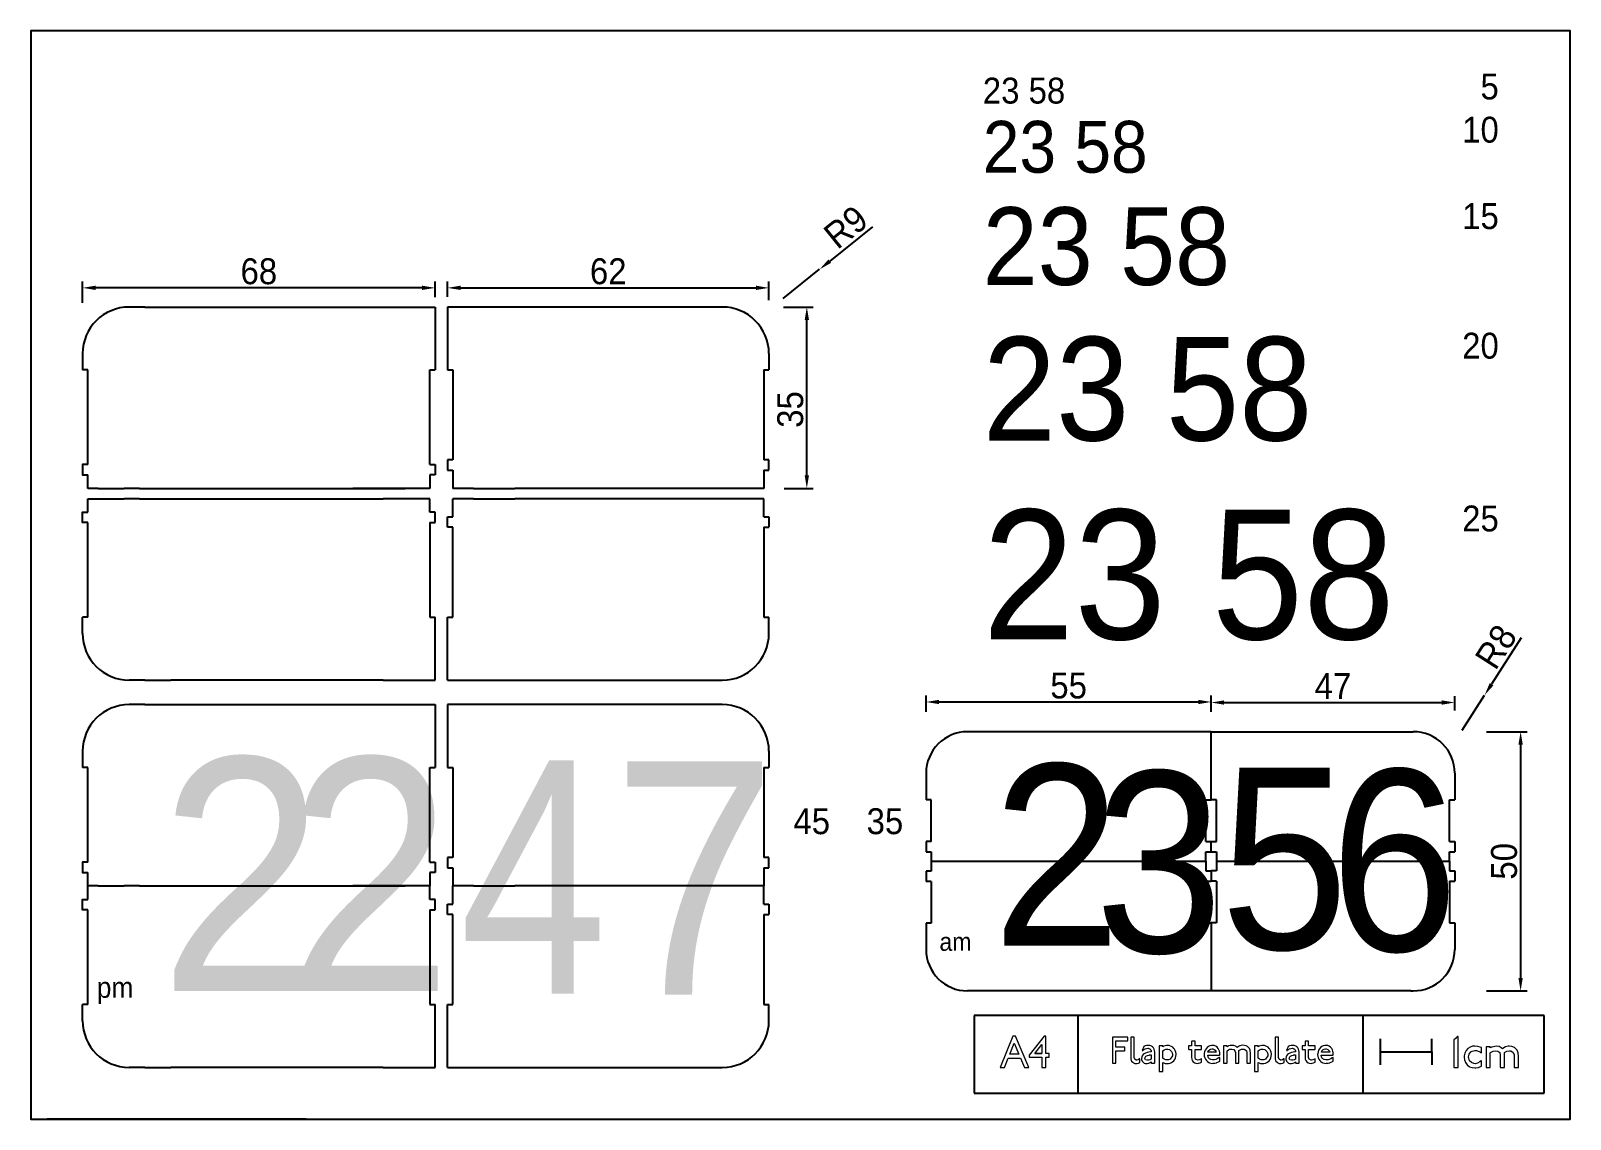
# Model space of a CAD drawing. Header units: millimetres. Extents: x 0 to 297, y 0 to 210.
import ezdxf

# ---------------------------------------------------------------- set-up
doc = ezdxf.new("R2010")
doc.units = ezdxf.units.MM
doc.layers.add('Cut', color=7, linetype='Continuous')
doc.layers.add('LetterBox', color=7, linetype='Continuous')
doc.styles.add('Annotative', font='GIL_____.TTF', dxfattribs={"width": 0.95, "height": 5})
doc.styles.get("Standard").update_dxf_attribs({"font": '', "width": 0.95, "height": 45})
doc.styles.add('Thinner', font='', dxfattribs={"width": 0.85, "height": 45})
doc.styles.get('Standard').set_extended_font_data('P22 Johnston Underground')
doc.styles.get('Thinner').set_extended_font_data('P22 Johnston Underground')
doc.dimstyles.new('ISO-25', dxfattribs={"dimtxt": 2.5, "dimasz": 2.5, "dimexe": 1.25, "dimexo": 0.625, "dimtad": 1, "dimtxsty": 'Standard', "dimcen": 2.5, "dimadec": 0, "dimazin": 0, "dimtfac": 1, "dimtmove": 0, "dimatfit": 3, "dimfxl": 1, "dimarcsym": 0})

# ---------------------------------------------------------------- blocks, each defined once
blk = doc.blocks.new('*D1')
at = {"layer": 'Cut', "color": 0, "lineweight": -2, "transparency": 16777216}
for p, q in [((10, 157.49), (10, 161.65)), ((75.5, 160.4), (12.5, 160.4)), ((78, 158.6), (78, 161.65))]:
    blk.add_line(p, q, dxfattribs=at)
at = {"layer": 'Cut', "color": 0, "transparency": 16777216}
for points in [[(12.5, 160.82), (12.5, 159.99), (10, 160.4)], [(75.5, 160.82), (75.5, 159.99), (78, 160.4)]]:
    blk.add_solid(points, dxfattribs=at)
at = {"layer": 'Defpoints', "color": 0, "transparency": 16777216}
for p in [(10, 160.4), (78, 157.97), (10, 156.87)]:
    blk.add_point(p, dxfattribs=at)
at = {"layer": 'Cut', "color": 0, "transparency": 16777216, "insert": (44, 163.57), "char_height": 5, "attachment_point": 5, "style": 'Annotative'}
blk.add_mtext('68', dxfattribs=at)
blk = doc.blocks.new('*D2')
at = {"layer": 'Cut', "color": 0, "lineweight": -2, "transparency": 16777216}
for p, q in [((80.41, 158.67), (80.41, 161.65)), ((82.91, 160.4), (139.91, 160.4)), ((142.41, 158), (142.41, 161.65))]:
    blk.add_line(p, q, dxfattribs=at)
at = {"layer": 'Cut', "color": 0, "transparency": 16777216}
for points in [[(82.91, 160.82), (82.91, 159.99), (80.41, 160.4)], [(139.91, 160.82), (139.91, 159.99), (142.41, 160.4)]]:
    blk.add_solid(points, dxfattribs=at)
at = {"layer": 'Defpoints', "color": 0, "transparency": 16777216}
for p in [(142.41, 160.4), (80.41, 158.05), (142.41, 157.38)]:
    blk.add_point(p, dxfattribs=at)
at = {"layer": 'Cut', "color": 0, "transparency": 16777216, "insert": (111.41, 163.57), "char_height": 5, "attachment_point": 5, "style": 'Annotative'}
blk.add_mtext('62', dxfattribs=at)
blk = doc.blocks.new('*D3')
at = {"layer": 'Cut', "color": 0, "lineweight": -2, "transparency": 16777216}
for p, q in [((145.25, 156.7), (150.97, 156.7)), ((149.72, 124.2), (149.72, 154.2)), ((145.32, 121.7), (150.97, 121.7))]:
    blk.add_line(p, q, dxfattribs=at)
at = {"layer": 'Cut', "color": 0, "transparency": 16777216}
for points in [[(149.31, 154.2), (150.14, 154.2), (149.72, 156.7)], [(149.31, 124.2), (150.14, 124.2), (149.72, 121.7)]]:
    blk.add_solid(points, dxfattribs=at)
at = {"layer": 'Defpoints', "color": 0, "transparency": 16777216}
for p in [(144.63, 156.7), (149.72, 156.7), (144.7, 121.7)]:
    blk.add_point(p, dxfattribs=at)
at = {"layer": 'Cut', "color": 0, "transparency": 16777216, "insert": (146.55, 136.93), "char_height": 5, "attachment_point": 5, "rotation": 90, "style": 'Annotative'}
blk.add_mtext('35', dxfattribs=at)
blk = doc.blocks.new('*D4')
at = {"layer": 'Cut', "color": 0, "lineweight": -2, "transparency": 16777216}
for p, q in [((172.73, 78.58), (172.73, 81.75)), ((175.23, 80.5), (225.23, 80.5)), ((227.73, 78.58), (227.73, 81.75))]:
    blk.add_line(p, q, dxfattribs=at)
at = {"layer": 'Cut', "color": 0, "transparency": 16777216}
for points in [[(175.23, 80.92), (175.23, 80.09), (172.73, 80.5)], [(225.23, 80.92), (225.23, 80.09), (227.73, 80.5)]]:
    blk.add_solid(points, dxfattribs=at)
at = {"layer": 'Defpoints', "color": 0, "transparency": 16777216}
for p in [(227.73, 80.5), (172.73, 77.95), (227.73, 77.95)]:
    blk.add_point(p, dxfattribs=at)
at = {"layer": 'Cut', "color": 0, "transparency": 16777216, "insert": (200.23, 83.65), "char_height": 5, "attachment_point": 5, "style": 'Annotative'}
blk.add_mtext('55', dxfattribs=at)
blk = doc.blocks.new('*D5')
at = {"layer": 'Cut', "color": 0, "lineweight": -2, "transparency": 16777216}
for p, q in [((227.73, 78.97), (227.73, 81.65)), ((230.23, 80.4), (272.23, 80.4)), ((274.73, 78.87), (274.73, 81.65))]:
    blk.add_line(p, q, dxfattribs=at)
at = {"layer": 'Cut', "color": 0, "transparency": 16777216}
for points in [[(230.23, 80.81), (230.23, 79.98), (227.73, 80.4)], [(272.23, 80.81), (272.23, 79.98), (274.73, 80.4)]]:
    blk.add_solid(points, dxfattribs=at)
at = {"layer": 'Defpoints', "color": 0, "transparency": 16777216}
for p in [(274.73, 80.4), (227.73, 78.34), (274.73, 78.25)]:
    blk.add_point(p, dxfattribs=at)
at = {"layer": 'Cut', "color": 0, "transparency": 16777216, "insert": (251.23, 83.57), "char_height": 5, "attachment_point": 5, "style": 'Annotative'}
blk.add_mtext('47', dxfattribs=at)
blk = doc.blocks.new('*D6')
at = {"layer": 'Cut', "color": 0, "lineweight": -2, "transparency": 16777216}
for p, q in [((280.86, 74.76), (288.68, 74.76)), ((287.43, 72.26), (287.43, 27.26)), ((280.86, 24.76), (288.68, 24.76))]:
    blk.add_line(p, q, dxfattribs=at)
at = {"layer": 'Cut', "color": 0, "transparency": 16777216}
for points in [[(287.01, 72.26), (287.85, 72.26), (287.43, 74.76)], [(287.01, 27.26), (287.85, 27.26), (287.43, 24.76)]]:
    blk.add_solid(points, dxfattribs=at)
at = {"layer": 'Defpoints', "color": 0, "transparency": 16777216}
for p in [(280.24, 74.76), (280.24, 24.76), (287.43, 24.76)]:
    blk.add_point(p, dxfattribs=at)
at = {"layer": 'Cut', "color": 0, "transparency": 16777216, "insert": (284.26, 49.76), "char_height": 5, "attachment_point": 5, "rotation": 90, "style": 'Annotative'}
blk.add_mtext('50', dxfattribs=at)
blk = doc.blocks.new('*D7')
at = {"layer": 'Cut', "color": 0, "lineweight": -2, "transparency": 16777216}
for p, q in [((162.38, 172.19), (154.14, 165.55)), ((145.18, 158.33), (152.19, 163.98))]:
    blk.add_line(p, q, dxfattribs=at)
at = {"layer": 'Cut', "color": 0, "transparency": 16777216}
blk.add_solid([(153.88, 165.87), (154.4, 165.22), (152.19, 163.98)], dxfattribs=at)
at = {"layer": 'Defpoints', "color": 0, "transparency": 16777216}
for p in [(152.19, 163.98), (145.18, 158.33)]:
    blk.add_point(p, dxfattribs=at)
at = {"layer": 'Cut', "color": 0, "transparency": 16777216, "insert": (157.25, 172.12), "char_height": 5, "attachment_point": 5, "rotation": 38.8519, "style": 'Annotative'}
blk.add_mtext('R9', dxfattribs=at)
blk = doc.blocks.new('*D8')
at = {"layer": 'Cut', "color": 0, "lineweight": -2, "transparency": 16777216}
for p, q in [((287.56, 92.87), (281.82, 83.92)), ((276.16, 75.07), (280.48, 81.81))]:
    blk.add_line(p, q, dxfattribs=at)
at = {"layer": 'Cut', "color": 0, "transparency": 16777216}
blk.add_solid([(281.47, 84.14), (282.18, 83.69), (280.48, 81.81)], dxfattribs=at)
at = {"layer": 'Defpoints', "color": 0, "transparency": 16777216}
for p in [(280.48, 81.81), (276.16, 75.07)]:
    blk.add_point(p, dxfattribs=at)
at = {"layer": 'Cut', "color": 0, "transparency": 16777216, "insert": (282.69, 91.15), "char_height": 5, "attachment_point": 5, "rotation": 57.3746, "style": 'Annotative'}
blk.add_mtext('R8', dxfattribs=at)

msp = doc.modelspace()

# ---------------------------------------------------------------- linework, layer by layer
msp.add_line((53.144, 0), (3.144, 0))
msp.add_lwpolyline([(0, 0), (297, 0), (297, 210), (0, 210)], close=True)
msp.add_lwpolyline([(0, 5), (0, 0), (5, 0)])
at = {"layer": 'Cut'}
for p, q in [((22, 156.705), (19, 156.705)), ((22, 156.705), (27, 156.705)), ((27, 156.705), (78, 156.705)), ((78, 156.705), (78, 144.555)), ((80.406, 156.705), (80.406, 144.555)), ((83.406, 156.705), (80.406, 156.705)), ((87.406, 156.705), (83.406, 156.705)), ((133.406, 156.705), (87.406, 156.705)), ((10, 147.705), (10, 144.555)), ((142.406, 147.705), (142.406, 144.555)), ((11, 144.555), (10, 144.555)), ((11, 126.305), (11, 144.555)), ((77, 126.305), (77, 144.555)), ((77, 144.555), (78, 144.555)), ((80.406, 144.555), (81.406, 144.555)), ((81.406, 144.555), (81.406, 127.205)), ((141.406, 144.555), (142.406, 144.555)), ((141.406, 144.555), (141.406, 127.205)), ((77, 126.305), (78, 126.305)), ((78, 126.305), (78, 124.305)), ((81.406, 127.205), (80.406, 127.205)), ((80.406, 127.205), (80.406, 125.205)), ((80.406, 125.205), (81.406, 125.205)), ((81.406, 125.205), (81.406, 121.705)), ((142.406, 127.205), (141.406, 127.205)), ((141.406, 125.205), (142.406, 125.205)), ((141.406, 125.205), (141.406, 121.705)), ((142.406, 125.205), (142.406, 127.205)), ((11, 121.705), (11, 124.305)), ((78, 124.305), (77, 124.305)), ((77, 124.305), (77, 121.705)), ((13, 121.705), (11, 121.705)), ((11, 117.105), (11, 119.705)), ((11, 119.705), (13, 119.705)), ((13, 121.705), (18, 121.705)), ((13, 119.705), (18, 119.705)), ((21, 121.705), (18, 121.705)), ((21, 119.705), (18, 119.705)), ((21, 121.705), (68, 121.705)), ((21, 119.705), (68, 119.705)), ((41.461, 121.705), (72.247, 121.705)), ((69.713, 121.705), (62.106, 121.705)), ((77, 121.705), (68, 121.705)), ((77, 119.705), (68, 119.705)), ((77, 117.105), (77, 119.705)), ((85.406, 121.705), (81.406, 121.705)), ((81.406, 116.205), (81.406, 119.705)), ((85.406, 119.705), (81.406, 119.705)), ((85.406, 121.705), (88.406, 121.705)), ((85.406, 119.705), (88.406, 119.705)), ((88.406, 121.705), (93.406, 121.705)), ((88.406, 119.705), (93.406, 119.705)), ((139.406, 121.705), (93.406, 121.705)), ((139.406, 119.705), (93.406, 119.705)), ((141.406, 121.705), (139.406, 121.705)), ((141.406, 119.705), (139.406, 119.705)), ((141.406, 116.205), (141.406, 119.705)), ((78, 117.105), (77, 117.105)), ((78, 115.105), (78, 117.105)), ((80.406, 114.205), (80.406, 116.205)), ((80.406, 116.205), (81.406, 116.205)), ((141.406, 116.205), (142.406, 116.205)), ((142.406, 116.205), (142.406, 114.205)), ((11, 96.855), (11, 115.105)), ((77, 115.105), (78, 115.105)), ((77, 115.105), (77, 96.855)), ((81.406, 114.205), (80.406, 114.205)), ((81.406, 96.855), (81.406, 114.205)), ((141.406, 114.205), (141.406, 96.855)), ((141.406, 114.205), (142.406, 114.205)), ((11, 96.855), (10, 96.855)), ((10, 93.705), (10, 96.855)), ((77, 96.855), (78, 96.855)), ((78, 84.705), (78, 96.855)), ((80.406, 84.705), (80.406, 96.855)), ((80.406, 96.855), (81.406, 96.855)), ((141.406, 96.855), (142.406, 96.855)), ((142.406, 93.705), (142.406, 96.855)), ((22, 84.705), (19, 84.705)), ((22, 84.705), (27, 84.705)), ((68, 84.705), (78, 84.705)), ((80.406, 84.705), (83.406, 84.705)), ((83.406, 84.705), (87.406, 84.705)), ((87.406, 84.705), (133.406, 84.705)), ((22, 80), (19, 80)), ((22, 80), (27, 80)), ((27, 80), (78, 80)), ((78, 80), (78, 67.85)), ((80.406, 80), (80.406, 67.85)), ((83.406, 80), (80.406, 80)), ((87.406, 80), (83.406, 80)), ((133.406, 80), (87.406, 80)), ((227.728, 74.763), (180.728, 74.763)), ((227.728, 74.763), (264.728, 74.763)), ((227.728, 61.613), (227.728, 74.763)), ((264.728, 74.763), (266.266, 74.763)), ((266.266, 74.763), (266.726, 74.763)), ((10, 71), (10, 67.85)), ((142.406, 71), (142.406, 67.85)), ((11, 67.85), (10, 67.85)), ((11, 49.6), (11, 67.85)), ((77, 49.6), (77, 67.85)), ((77, 67.85), (78, 67.85)), ((80.406, 67.85), (81.406, 67.85)), ((81.406, 67.85), (81.406, 50.5)), ((141.406, 67.85), (142.406, 67.85)), ((141.406, 67.85), (141.406, 50.5)), ((172.728, 66.763), (172.728, 61.613)), ((274.726, 66.763), (274.726, 61.613)), ((173.728, 61.613), (172.728, 61.613)), ((173.728, 53.613), (173.728, 61.613)), ((226.728, 53.613), (226.728, 61.613)), ((226.728, 61.613), (227.728, 61.613)), ((228.728, 61.613), (227.728, 61.613)), ((228.728, 53.613), (228.728, 61.613)), ((273.726, 53.613), (273.726, 61.613)), ((273.726, 61.613), (274.726, 61.613)), ((173.728, 53.613), (172.728, 53.613)), ((172.728, 53.613), (172.728, 51.613)), ((226.728, 53.613), (227.728, 53.613)), ((227.728, 51.613), (227.728, 53.613)), ((227.728, 53.613), (228.728, 53.613)), ((273.726, 53.613), (274.726, 53.613)), ((274.726, 53.613), (274.726, 51.613)), ((81.406, 50.5), (80.406, 50.5)), ((80.406, 50.5), (80.406, 48.5)), ((142.406, 50.5), (141.406, 50.5)), ((142.406, 48.5), (142.406, 50.5)), ((172.728, 51.613), (173.728, 51.613)), ((173.728, 51.613), (173.728, 49.763)), ((226.728, 49.763), (226.728, 51.613)), ((226.728, 51.613), (227.728, 51.613)), ((227.728, 51.613), (228.728, 51.613)), ((228.728, 51.613), (228.728, 49.763)), ((273.726, 49.763), (273.726, 51.613)), ((273.726, 51.613), (274.726, 51.613)), ((11, 45), (11, 47.6)), ((77, 49.6), (78, 49.6)), ((78, 47.6), (77, 47.6)), ((77, 47.6), (77, 45)), ((78, 49.6), (78, 47.6)), ((80.406, 48.5), (81.406, 48.5)), ((81.406, 48.5), (81.406, 45)), ((141.406, 48.5), (142.406, 48.5)), ((141.406, 48.5), (141.406, 45)), ((172.728, 47.836), (172.728, 45.836)), ((173.728, 47.836), (172.728, 47.836)), ((173.728, 49.763), (226.728, 49.763)), ((173.728, 49.763), (173.728, 47.836)), ((173.728, 47.836), (173.728, 47.836)), ((226.728, 49.763), (226.728, 47.913)), ((226.728, 47.913), (227.728, 47.913)), ((227.728, 47.913), (227.728, 45.913)), ((228.728, 47.913), (227.728, 47.913)), ((228.728, 49.763), (273.726, 49.763)), ((228.728, 49.763), (228.728, 47.913)), ((273.726, 49.763), (273.726, 47.913)), ((273.726, 47.913), (274.726, 47.913)), ((274.726, 47.913), (274.726, 45.913)), ((11, 42.4), (11, 45)), ((13, 45), (11, 45)), ((13, 45), (18, 45)), ((21, 45), (18, 45)), ((21, 45), (68, 45)), ((41.461, 45), (72.247, 45)), ((69.713, 45), (62.106, 45)), ((77, 45), (68, 45)), ((77, 42.4), (77, 45)), ((81.406, 41.5), (81.406, 45)), ((85.406, 45), (81.406, 45)), ((85.406, 45), (88.406, 45)), ((88.406, 45), (93.406, 45)), ((139.406, 45), (93.406, 45)), ((141.406, 45), (139.406, 45)), ((141.406, 41.5), (141.406, 45)), ((173.728, 45.836), (172.728, 45.836)), ((173.728, 45.836), (173.728, 37.836)), ((226.728, 45.913), (227.728, 45.913)), ((226.728, 45.913), (226.728, 37.913)), ((228.728, 45.913), (227.728, 45.913)), ((228.728, 45.913), (228.728, 37.913)), ((273.726, 45.913), (274.726, 45.913)), ((273.726, 45.913), (273.726, 37.913)), ((78, 42.4), (77, 42.4)), ((78, 40.4), (78, 42.4)), ((11, 22.15), (11, 40.4)), ((77, 40.4), (78, 40.4)), ((77, 40.4), (77, 22.15)), ((80.406, 39.5), (80.406, 41.5)), ((80.406, 41.5), (81.406, 41.5)), ((81.406, 39.5), (80.406, 39.5)), ((81.406, 22.15), (81.406, 39.5)), ((141.406, 41.5), (142.406, 41.5)), ((141.406, 39.5), (141.406, 22.15)), ((141.406, 39.5), (142.406, 39.5)), ((142.406, 41.5), (142.406, 39.5)), ((173.728, 37.836), (172.728, 37.836)), ((172.728, 37.836), (172.728, 32.763)), ((226.728, 37.913), (227.728, 37.913)), ((228.728, 37.913), (227.728, 37.913)), ((227.728, 37.913), (227.728, 24.763)), ((273.726, 37.913), (274.726, 37.913)), ((274.726, 37.913), (274.726, 32.763)), ((227.728, 24.763), (180.728, 24.763)), ((266.266, 24.763), (227.728, 24.763)), ((266.266, 24.763), (266.726, 24.763)), ((11, 22.15), (10, 22.15)), ((10, 19), (10, 22.15)), ((77, 22.15), (78, 22.15)), ((78, 10), (78, 22.15)), ((80.406, 10), (80.406, 22.15)), ((80.406, 22.15), (81.406, 22.15)), ((141.406, 22.15), (142.406, 22.15)), ((142.406, 19), (142.406, 22.15)), ((22, 10), (19, 10)), ((22, 10), (27, 10)), ((68, 10), (78, 10)), ((80.406, 10), (83.406, 10)), ((83.406, 10), (87.406, 10)), ((87.406, 10), (133.406, 10))]:
    msp.add_line(p, q, dxfattribs=at)
for points in [[(11, 126.305), (10, 126.305), (10, 124.305), (11, 124.305)], [(11, 115.105), (10, 115.105), (10, 117.105), (11, 117.105)], [(68, 84.705), (27, 84.705)], [(11, 49.6), (10, 49.6), (10, 47.6), (11, 47.6)], [(11, 40.4), (10, 40.4), (10, 42.4), (11, 42.4)], [(68, 10), (27, 10)]]:
    msp.add_lwpolyline(points, dxfattribs=at)
for centre, radius, start, end in [((19, 147.705), 9, 90, 180), ((133.406, 147.705), 9, 0, 90), ((19, 93.705), 9, 180, 270), ((133.406, 93.705), 9, 270, 0), ((19, 71), 9, 90, 180), ((133.406, 71), 9, 0, 90), ((180.728, 66.763), 8, 90, 180), ((266.726, 66.763), 8, 0, 90), ((180.728, 32.763), 8, 180, 270), ((266.726, 32.763), 8, 270, 0), ((19, 19), 9, 180, 270), ((133.406, 19), 9, 270, 0)]:
    msp.add_arc(centre, radius, start, end, dxfattribs=at)
at = {"layer": 'LetterBox'}
for p, q in [((182, 20), (182, 5)), ((202, 20), (182, 20)), ((202, 20), (202, 5)), ((292, 20), (202, 20)), ((257, 20), (257, 5)), ((292, 5), (292, 20)), ((260.33, 15.518), (260.33, 10.518)), ((270.33, 13.018), (270.33, 15.518)), ((260.33, 13.018), (270.33, 13.018)), ((270.33, 13.018), (270.33, 10.518)), ((182, 5), (202, 5)), ((202, 5), (292, 5))]:
    msp.add_line(p, q, dxfattribs=at)
at = {"layer": 'LetterBox', "color": 7, "lineweight": 0}
for points in [[(190.005, 15.999), (189.434, 15.999), (187, 10), (187.836, 10), (188.542, 11.768), (190.958, 11.768)], [(190.958, 11.768), (191.712, 10), (192.543, 10), (190.005, 15.999)], [(190.958, 11.768), (191.712, 10), (192.543, 10), (190.005, 15.999)], [(195.82, 16.041), (195.487, 16.041), (192.632, 12.336), (192.632, 11.968), (195.029, 11.968), (195.029, 10), (195.82, 10), (195.82, 11.968), (196.452, 11.968), (196.452, 12.695), (195.82, 12.695)], [(195.82, 12.695), (195.82, 16.041)], [(195.82, 12.695), (195.82, 16.041)], [(212.843, 15.823), (212.249, 15.823), (212.213, 15.79), (212.213, 11.865), (212.225, 11.671), (212.318, 11.352)], [(213.372, 11.393), (213.243, 11.409), (213.238, 11.409), (212.992, 11.594), (212.867, 11.877), (212.867, 12.031), (212.867, 12.329), (212.867, 12.681), (212.871, 13.085), (212.871, 13.262), (212.871, 13.597), (212.871, 13.937), (212.871, 14.272), (212.871, 14.607), (212.871, 14.837), (212.871, 15.209), (212.871, 15.532), (212.871, 15.802), (212.843, 15.823)], [(224.634, 15.031), (223.972, 15.031), (223.968, 15.015), (223.956, 14.987), (223.956, 14.195), (223.952, 14.175), (223.928, 14.163), (223.374, 14.163), (223.374, 13.505), (223.415, 13.468), (223.956, 13.468), (223.956, 12.014), (223.956, 11.95), (223.996, 11.603), (224.085, 11.308)], [(225.167, 11.417), (225.155, 11.417), (224.852, 11.489), (224.735, 11.59), (224.634, 11.893), (224.634, 13.44), (224.675, 13.468), (225.842, 13.468), (225.874, 13.492), (225.874, 14.163), (224.634, 14.163), (224.634, 14.987), (224.634, 15.031)], [(240.691, 15.823), (240.093, 15.823), (240.061, 15.79), (240.061, 11.865), (240.073, 11.671), (240.166, 11.352)], [(241.216, 11.393), (241.086, 11.409), (241.086, 11.409), (240.84, 11.594), (240.711, 11.877), (240.711, 12.031), (240.711, 12.329), (240.715, 12.681), (240.715, 13.085), (240.715, 13.262), (240.715, 13.597), (240.715, 13.937), (240.719, 14.272), (240.719, 14.607), (240.719, 14.837), (240.719, 15.209), (240.719, 15.532), (240.719, 15.802), (240.691, 15.823)], [(246.53, 15.031), (245.868, 15.031), (245.864, 15.015), (245.851, 14.987), (245.851, 14.195), (245.847, 14.175), (245.823, 14.163), (245.27, 14.163), (245.27, 13.505), (245.31, 13.468), (245.851, 13.468), (245.851, 12.014), (245.851, 11.95), (245.892, 11.603), (245.981, 11.308)], [(247.063, 11.417), (247.051, 11.417), (246.748, 11.489), (246.631, 11.59), (246.53, 11.893), (246.53, 13.44), (246.57, 13.468), (247.737, 13.468), (247.77, 13.492), (247.77, 14.163), (246.53, 14.163), (246.53, 14.987), (246.53, 15.031)], [(189.712, 14.688), (190.625, 12.528), (188.862, 12.528)], [(189.712, 14.688), (190.625, 12.528), (188.862, 12.528)], [(188.862, 12.528), (189.712, 14.688)], [(195.029, 14.423), (195.029, 12.695), (193.719, 12.695), (195.029, 12.695)], [(195.029, 14.423), (195.029, 12.695), (193.719, 12.695), (195.029, 12.695)], [(195.029, 12.695), (193.719, 12.695), (195.029, 14.423)], [(215.5, 13.698), (215.544, 13.694), (215.851, 13.61), (215.871, 13.597), (216.11, 13.387), (216.166, 13.169), (216.158, 12.98), (216.029, 12.972), (215.702, 12.931), (215.407, 12.879), (215.375, 12.871), (215.072, 12.77), (214.793, 12.616), (214.624, 12.487), (214.418, 12.237), (214.329, 12.055), (214.272, 11.736), (214.301, 11.514), (214.434, 11.215)], [(215.5, 13.698), (215.544, 13.694), (215.851, 13.61), (215.871, 13.597), (216.11, 13.387), (216.166, 13.169), (216.158, 12.98), (216.029, 12.972), (215.702, 12.931), (215.407, 12.879), (215.375, 12.871), (215.072, 12.77), (214.793, 12.616), (214.624, 12.487), (214.418, 12.237), (214.329, 12.055), (214.272, 11.736), (214.301, 11.514), (214.434, 11.215)], [(215.585, 14.24), (215.334, 14.227), (215.027, 14.163), (214.725, 14.05), (214.652, 13.868), (214.527, 13.549), (214.43, 13.266), (214.458, 13.278), (214.737, 13.436), (214.995, 13.573), (215.233, 13.662), (215.5, 13.698)], [(215.431, 11.368), (215.383, 11.368), (215.088, 11.469), (215.084, 11.473), (214.943, 11.74), (214.975, 11.922), (215.153, 12.164), (215.157, 12.168), (215.447, 12.305), (215.468, 12.309), (215.779, 12.382), (215.847, 12.39), (216.174, 12.443)], [(215.431, 11.368), (215.383, 11.368), (215.088, 11.469), (215.084, 11.473), (214.943, 11.74), (214.975, 11.922), (215.153, 12.164), (215.157, 12.168), (215.447, 12.305), (215.468, 12.309), (215.779, 12.382), (215.847, 12.39), (216.174, 12.443)], [(216.174, 12.443), (216.174, 11.574), (215.94, 11.485), (215.665, 11.397), (215.431, 11.368)], [(216.623, 13.743), (216.413, 13.977), (216.211, 14.106), (215.924, 14.207), (215.585, 14.24)], [(216.174, 11.049), (216.174, 10.847), (216.203, 10.823), (216.82, 10.823), (216.853, 10.855), (216.853, 12.483)], [(216.853, 12.483), (216.857, 12.648), (216.857, 12.838), (216.857, 12.907), (216.82, 13.27), (216.736, 13.541), (216.623, 13.743)], [(216.853, 12.483), (216.857, 12.648), (216.857, 12.838), (216.857, 12.907), (216.82, 13.27), (216.736, 13.541), (216.623, 13.743)], [(218.355, 14.179), (217.737, 14.179), (217.721, 14.175), (217.713, 14.151), (217.713, 9.22), (217.721, 9.196), (217.745, 9.184), (218.363, 9.184), (218.383, 9.192), (218.383, 9.212), (218.383, 10.94), (218.416, 10.952)], [(218.383, 13.933), (218.383, 14.151), (218.355, 14.179)], [(219.292, 14.24), (219.142, 14.235), (218.831, 14.171), (218.609, 14.07), (218.383, 13.933)], [(219.264, 11.433), (218.989, 11.469), (218.694, 11.578), (218.383, 11.76), (218.383, 13.149), (218.411, 13.173), (218.686, 13.371), (218.969, 13.488), (219.264, 13.529)], [(219.264, 13.529), (219.356, 13.525), (219.663, 13.44), (219.885, 13.287), (220.095, 13.044), (220.213, 12.794), (220.261, 12.463), (220.241, 12.245), (220.164, 12.027), (219.97, 11.752), (219.793, 11.59), (219.514, 11.465), (219.264, 11.433)], [(219.264, 13.529), (219.356, 13.525), (219.663, 13.44), (219.885, 13.287), (220.095, 13.044), (220.213, 12.794), (220.261, 12.463), (220.241, 12.245), (220.164, 12.027), (219.97, 11.752), (219.793, 11.59), (219.514, 11.465), (219.264, 11.433)], [(220.313, 13.876), (220.051, 14.054), (219.91, 14.118), (219.607, 14.211), (219.292, 14.24)], [(220.548, 13.654), (220.313, 13.876)], [(220.519, 11.279), (220.713, 11.546), (220.843, 11.825), (220.923, 12.14), (220.947, 12.491), (220.947, 12.6), (220.903, 12.943), (220.806, 13.25), (220.657, 13.513), (220.548, 13.654)], [(220.519, 11.279), (220.713, 11.546), (220.843, 11.825), (220.923, 12.14), (220.947, 12.491), (220.947, 12.6), (220.903, 12.943), (220.806, 13.25), (220.657, 13.513), (220.548, 13.654)], [(227.994, 14.227), (227.792, 14.211), (227.473, 14.143), (227.215, 14.017), (226.956, 13.816), (226.738, 13.573), (226.569, 13.291), (226.452, 13), (226.383, 12.681), (226.375, 12.499), (226.403, 12.18), (226.496, 11.861), (226.629, 11.578), (226.815, 11.312)], [(226.815, 11.312), (227.005, 11.122), (227.267, 10.948), (227.397, 10.888), (227.691, 10.807), (228.031, 10.779), (228.115, 10.783), (228.426, 10.815), (228.741, 10.892), (228.814, 10.916), (229.113, 11.041), (229.383, 11.203), (229.383, 11.922), (229.347, 11.93)], [(227.069, 12.35), (227.215, 12.346), (227.663, 12.342), (229.339, 12.342), (229.396, 12.394)], [(227.069, 12.35), (227.215, 12.346), (227.663, 12.342), (229.339, 12.342), (229.396, 12.394)], [(228.119, 11.433), (227.966, 11.437), (227.643, 11.502), (227.393, 11.643), (227.207, 11.857), (227.126, 12.023), (227.069, 12.35)], [(227.098, 12.911), (227.183, 13.177), (227.397, 13.408), (227.611, 13.521), (227.922, 13.577)], [(227.922, 13.577), (228.027, 13.569), (228.325, 13.48), (228.491, 13.335), (228.644, 13.121), (228.705, 12.911), (227.098, 12.911)], [(229.093, 13.658), (228.883, 13.904), (228.62, 14.082), (228.608, 14.086), (228.313, 14.191), (227.994, 14.227)], [(229.347, 11.93), (229.206, 11.825), (228.899, 11.631), (228.624, 11.506), (228.382, 11.445), (228.119, 11.433)], [(229.375, 12.778), (229.319, 13.117), (229.226, 13.412), (229.093, 13.658)], [(229.396, 12.394), (229.396, 12.394), (229.375, 12.778)], [(230.76, 14.179), (230.147, 14.179), (230.11, 14.135), (230.11, 10.823), (230.777, 10.823), (230.789, 10.847), (230.789, 13.21), (231.075, 13.391), (231.362, 13.505), (231.649, 13.541)], [(230.789, 13.977), (230.789, 14.151), (230.781, 14.167), (230.76, 14.179)], [(231.77, 14.248), (231.722, 14.248), (231.415, 14.215), (231.092, 14.135), (230.987, 14.09), (230.89, 14.03), (230.789, 13.977)], [(231.649, 13.541), (231.73, 13.541)], [(231.649, 13.541), (231.73, 13.541)], [(231.73, 13.541), (232.033, 13.46), (232.073, 13.44), (232.307, 13.222), (232.327, 13.182), (232.412, 12.871), (232.408, 12.77), (232.408, 12.572), (232.408, 12.285), (232.404, 11.901), (232.404, 11.425), (232.404, 10.855), (232.424, 10.823), (233.078, 10.823), (233.078, 13.238), (233.167, 13.307), (233.45, 13.452), (233.555, 13.488), (233.87, 13.529)], [(232.772, 13.852), (232.557, 14.026), (232.396, 14.122), (232.101, 14.215), (231.77, 14.248)], [(233.821, 14.256), (233.543, 14.235), (233.24, 14.155), (233.018, 14.05), (232.772, 13.852)], [(234.984, 13.791), (234.734, 14.005), (234.726, 14.009), (234.451, 14.147), (234.149, 14.227), (233.821, 14.256)], [(233.87, 13.529), (234.108, 13.505), (234.205, 13.472), (234.459, 13.274), (234.536, 13.165), (234.637, 12.862), (234.637, 10.86), (234.653, 10.823), (235.283, 10.823), (235.316, 10.855), (235.316, 12.499), (235.308, 12.798), (235.275, 13.117), (235.235, 13.315), (235.11, 13.622)], [(233.87, 13.529), (234.108, 13.505), (234.205, 13.472), (234.459, 13.274), (234.536, 13.165), (234.637, 12.862), (234.637, 10.86), (234.653, 10.823), (235.283, 10.823), (235.316, 10.855), (235.316, 12.499), (235.308, 12.798), (235.275, 13.117), (235.235, 13.315), (235.11, 13.622)], [(235.11, 13.622), (234.984, 13.791)], [(236.749, 14.179), (236.131, 14.179), (236.111, 14.175), (236.103, 14.151), (236.103, 9.22), (236.111, 9.196), (236.135, 9.184), (236.753, 9.184), (236.777, 9.192), (236.777, 9.212), (236.777, 10.94), (236.806, 10.952)], [(236.777, 13.933), (236.777, 14.151), (236.749, 14.179)], [(237.682, 14.24), (237.533, 14.235), (237.222, 14.171), (237, 14.07), (236.777, 13.933)], [(237.654, 11.433), (237.379, 11.469), (237.084, 11.578), (236.777, 11.76), (236.777, 13.149), (236.802, 13.173), (237.076, 13.371), (237.359, 13.488), (237.654, 13.529)], [(237.654, 13.529), (237.747, 13.525), (238.054, 13.44), (238.276, 13.287), (238.486, 13.044), (238.603, 12.794), (238.651, 12.463), (238.631, 12.245), (238.554, 12.027), (238.364, 11.752), (238.183, 11.59), (237.904, 11.465), (237.654, 11.433)], [(237.654, 13.529), (237.747, 13.525), (238.054, 13.44), (238.276, 13.287), (238.486, 13.044), (238.603, 12.794), (238.651, 12.463), (238.631, 12.245), (238.554, 12.027), (238.364, 11.752), (238.183, 11.59), (237.904, 11.465), (237.654, 11.433)], [(238.708, 13.876), (238.441, 14.054), (238.3, 14.118), (237.997, 14.211), (237.682, 14.24)], [(238.938, 13.654), (238.708, 13.876)], [(238.91, 11.279), (239.103, 11.546), (239.233, 11.825), (239.313, 12.14), (239.338, 12.491), (239.338, 12.6), (239.293, 12.943), (239.196, 13.25), (239.047, 13.513), (238.938, 13.654)], [(238.91, 11.279), (239.103, 11.546), (239.233, 11.825), (239.313, 12.14), (239.338, 12.491), (239.338, 12.6), (239.293, 12.943), (239.196, 13.25), (239.047, 13.513), (238.938, 13.654)], [(243.344, 13.698), (243.392, 13.694), (243.695, 13.61), (243.719, 13.597), (243.957, 13.387), (244.014, 13.169), (244.006, 12.98), (243.873, 12.972), (243.546, 12.931), (243.255, 12.879), (243.223, 12.871), (242.92, 12.77), (242.641, 12.616), (242.471, 12.487), (242.265, 12.237), (242.177, 12.055), (242.12, 11.736), (242.148, 11.514), (242.282, 11.215)], [(243.428, 14.24), (243.182, 14.227), (242.871, 14.163), (242.572, 14.05), (242.496, 13.868), (242.37, 13.549), (242.278, 13.266), (242.302, 13.278), (242.584, 13.436), (242.839, 13.573), (243.077, 13.662), (243.344, 13.698)], [(243.279, 11.368), (243.227, 11.368), (242.936, 11.469), (242.928, 11.473), (242.79, 11.74), (242.819, 11.922), (242.996, 12.164), (243.004, 12.168), (243.291, 12.305), (243.315, 12.309), (243.626, 12.382), (243.695, 12.39), (244.018, 12.443)], [(244.018, 12.443), (244.018, 11.574), (243.788, 11.485), (243.509, 11.397), (243.279, 11.368)], [(244.47, 13.743), (244.256, 13.977), (244.058, 14.106), (243.768, 14.207), (243.428, 14.24)], [(244.018, 11.049), (244.018, 10.847), (244.046, 10.823), (244.664, 10.823), (244.696, 10.855), (244.696, 12.483)], [(244.696, 12.483), (244.705, 12.648), (244.705, 12.838), (244.705, 12.907), (244.668, 13.27), (244.579, 13.541), (244.47, 13.743)], [(249.89, 14.227), (249.688, 14.211), (249.369, 14.143), (249.11, 14.017), (248.852, 13.816), (248.634, 13.573), (248.464, 13.291), (248.347, 13), (248.278, 12.681), (248.27, 12.499), (248.299, 12.18), (248.391, 11.861), (248.521, 11.578), (248.711, 11.312)], [(248.711, 11.312), (248.9, 11.122), (249.163, 10.948), (249.288, 10.888), (249.587, 10.807), (249.926, 10.779), (250.011, 10.783), (250.322, 10.815), (250.637, 10.892), (250.709, 10.916), (251.008, 11.041), (251.275, 11.203), (251.275, 11.922), (251.242, 11.93)], [(248.961, 12.35), (249.11, 12.346), (249.559, 12.342), (251.234, 12.342), (251.291, 12.394)], [(248.961, 12.35), (249.11, 12.346), (249.559, 12.342), (251.234, 12.342), (251.291, 12.394)], [(250.011, 11.433), (249.861, 11.437), (249.538, 11.502), (249.288, 11.643), (249.102, 11.857), (249.021, 12.023), (248.961, 12.35)], [(248.989, 12.911), (249.078, 13.177), (249.292, 13.408), (249.506, 13.521), (249.817, 13.577)], [(249.817, 13.577), (249.922, 13.569), (250.221, 13.48), (250.386, 13.335), (250.54, 13.121), (250.6, 12.911), (248.989, 12.911)], [(250.988, 13.658), (250.778, 13.904), (250.516, 14.082), (250.503, 14.086), (250.209, 14.191), (249.89, 14.227)], [(251.242, 11.93), (251.101, 11.825), (250.794, 11.631), (250.52, 11.506), (250.277, 11.445), (250.011, 11.433)], [(251.271, 12.778), (251.214, 13.117), (251.121, 13.412), (250.988, 13.658)], [(251.291, 12.394), (251.291, 12.394), (251.271, 12.778)], [(277.276, 13.666), (276.923, 13.255), (276.697, 12.774), (276.55, 12.235), (276.54, 11.941), (276.599, 11.451), (276.805, 10.941), (277.109, 10.52)], [(278.619, 14.107), (278.168, 14.068), (277.678, 13.921), (277.276, 13.666)], [(278.648, 10.706), (278.423, 10.725), (277.972, 10.921), (277.599, 11.284), (277.413, 11.755), (277.393, 11.99), (277.393, 12.039), (277.511, 12.559), (277.834, 12.99), (278.079, 13.157), (278.609, 13.264)], [(278.609, 13.264), (278.913, 13.235), (279.403, 13.078), (279.55, 12.99), (279.697, 12.892), (279.873, 12.784), (279.883, 13.147), (279.883, 13.774), (279.854, 13.813), (279.648, 13.902), (279.148, 14.058), (278.619, 14.107)], [(281.53, 13.99), (280.795, 13.99), (280.756, 13.931), (280.756, 9.961), (281.55, 9.961), (281.569, 9.99), (281.569, 12.823), (281.628, 12.872), (282.118, 13.137), (282.599, 13.225)], [(281.569, 13.745), (281.569, 13.951), (281.559, 13.97), (281.53, 13.99)], [(282.746, 14.068), (282.471, 14.058), (281.932, 13.931), (281.804, 13.882), (281.687, 13.813), (281.569, 13.745)], [(282.599, 13.225), (283.059, 13.127), (283.393, 12.843), (283.51, 12.421), (283.51, 12.382), (283.51, 12.108), (283.51, 11.627), (283.51, 10.921), (283.51, 10), (283.53, 9.961), (284.314, 9.961), (284.314, 12.862), (284.765, 13.117), (285.265, 13.206)], [(283.942, 13.598), (283.696, 13.803), (283.285, 14), (282.746, 14.068)], [(285.206, 14.078), (285.02, 14.078), (284.51, 13.96), (284.383, 13.902), (283.942, 13.598)], [(286.696, 13.411), (286.304, 13.774), (286.226, 13.823), (285.745, 14.019), (285.206, 14.078)], [(285.265, 13.206), (285.549, 13.176), (285.971, 12.902), (286.186, 12.411), (286.186, 10.01), (286.206, 9.961), (286.961, 9.961), (287, 10), (287, 11.97), (287, 12.166), (286.951, 12.715), (286.941, 12.794), (286.755, 13.313)], [(285.265, 13.206), (285.549, 13.176), (285.971, 12.902), (286.186, 12.411), (286.186, 10.01), (286.206, 9.961), (286.961, 9.961), (287, 10), (287, 11.97), (287, 12.166), (286.951, 12.715), (286.941, 12.794), (286.755, 13.313)], [(286.755, 13.313), (286.696, 13.411)], [(212.318, 11.352), (212.386, 11.215), (212.592, 10.977), (212.722, 10.888), (213.008, 10.771), (213.327, 10.73), (213.384, 10.734), (213.687, 10.787), (213.99, 10.916), (213.99, 11.651), (213.961, 11.679)], [(213.961, 11.679), (213.925, 11.647), (213.646, 11.457), (213.372, 11.393)], [(214.434, 11.215), (214.583, 11.029), (214.834, 10.823), (214.975, 10.775), (215.294, 10.73), (215.399, 10.734), (215.71, 10.791), (215.993, 10.916), (216.053, 10.965), (216.106, 11.001), (216.174, 11.049)], [(218.416, 10.952), (218.585, 10.864), (218.864, 10.775), (218.945, 10.759), (219.247, 10.73), (219.486, 10.746), (219.793, 10.819), (220.083, 10.944), (220.281, 11.065)], [(218.416, 10.952), (218.585, 10.864), (218.864, 10.775), (218.945, 10.759), (219.247, 10.73), (219.486, 10.746), (219.793, 10.819), (220.083, 10.944), (220.281, 11.065)], [(220.281, 11.065), (220.519, 11.279)], [(224.085, 11.308), (224.093, 11.296), (224.271, 11.053), (224.554, 10.884), (224.8, 10.811), (225.119, 10.779), (225.289, 10.787), (225.596, 10.855), (225.874, 10.993), (225.874, 11.635)], [(225.874, 11.635), (225.753, 11.574), (225.434, 11.457), (225.167, 11.417)], [(236.806, 10.952), (236.979, 10.864), (237.254, 10.775), (237.335, 10.759), (237.642, 10.73), (237.876, 10.746), (238.183, 10.819), (238.474, 10.944), (238.671, 11.065)], [(236.806, 10.952), (236.979, 10.864), (237.254, 10.775), (237.335, 10.759), (237.642, 10.73), (237.876, 10.746), (238.183, 10.819), (238.474, 10.944), (238.671, 11.065)], [(238.671, 11.065), (238.91, 11.279)], [(240.166, 11.352), (240.234, 11.215), (240.436, 10.977), (240.569, 10.888), (240.856, 10.771), (241.171, 10.73), (241.232, 10.734), (241.535, 10.787), (241.837, 10.916), (241.837, 11.651), (241.809, 11.679)], [(241.809, 11.679), (241.773, 11.647), (241.49, 11.457), (241.216, 11.393)], [(242.282, 11.215), (242.431, 11.029), (242.681, 10.823), (242.819, 10.775), (243.142, 10.73), (243.243, 10.734), (243.554, 10.791), (243.84, 10.916), (243.901, 10.965), (243.953, 11.001), (244.018, 11.049)], [(245.981, 11.308), (245.989, 11.296), (246.166, 11.053), (246.449, 10.884), (246.695, 10.811), (247.014, 10.779), (247.184, 10.787), (247.491, 10.855), (247.77, 10.993), (247.77, 11.635)], [(247.77, 11.635), (247.648, 11.574), (247.329, 11.457), (247.063, 11.417)], [(277.109, 10.52), (277.53, 10.167), (277.579, 10.137), (278.06, 9.951), (278.609, 9.892), (278.775, 9.902), (279.305, 9.99), (279.422, 10.029), (279.893, 10.265), (279.893, 11.265)], [(279.893, 11.265), (279.844, 11.245), (279.579, 11.049), (279.089, 10.794), (278.648, 10.706)]]:
    msp.add_lwpolyline(points, dxfattribs=at)
for points in [[(211.607, 15.823), (208.699, 15.823), (208.667, 15.802), (208.667, 10.847), (208.699, 10.823), (209.317, 10.823), (209.346, 10.855), (209.346, 13.141), (209.366, 13.177), (209.394, 13.194), (211.005, 13.194), (211.042, 13.226), (211.042, 13.884), (211.017, 13.908), (209.346, 13.908), (209.346, 15.096), (209.402, 15.112), (211.607, 15.112), (211.635, 15.14), (211.635, 15.802)], [(275.384, 15.99), (275.335, 15.96), (275.021, 15.705), (274.972, 15.666), (274.56, 15.323), (274.56, 10.01), (274.59, 9.961), (275.384, 9.961), (275.403, 9.98), (275.413, 10), (275.413, 15.96), (275.413, 15.98)]]:
    msp.add_lwpolyline(points, close=True, dxfattribs=at)

# ---------------------------------------------------------------- texts
at = {"layer": 'Cut', "attachment_point": 1}
for s, insert, char_height, width in [('2', (24.8, 69.716), 45, 28.27069), ('2', (49.576, 69.729), 45, 25.32849), ('7', (112.16, 69.028), 45, 18.37276), ('2', (185.561, 68.493), 35, 35.21207), ('3', (205.294, 67.142), 35, 12.2665), ('5', (229.487, 67.799), 35, 16.55764), ('6', (250.689, 67.455), 35, 17.20696), ('am', (175.308, 35.99), 3.5, 8.0259), ('pm', (12.729, 27.42), 4, 8.0259)]:
    msp.add_mtext(s, dxfattribs=dict(at, insert=insert, char_height=char_height, width=width))
at = {"layer": 'Cut', "insert": (82.72, 69.215), "char_height": 45, "width": 22.81811, "attachment_point": 1, "style": 'Thinner'}
msp.add_mtext('4', dxfattribs=at)
at = {"layer": 'LetterBox', "insert": (183.678, 200.956), "char_height": 5, "attachment_point": 1, "style": 'Annotative'}
msp.add_mtext_dynamic_manual_height_columns('\\pxql;{\\fP22 Johnston Underground|b0|i0|c0|p34;23 58\\P\\pq*;\\H2x;23 58\\P\\pql;\\H1.5x;23 58\\P\\pq*;\\H1.33333x;23 58\\P\\H1.25x;23 58}', width=90.43731, gutter_width=25, heights=[0], dxfattribs=at)
at = {"layer": 'LetterBox', "char_height": 5, "attachment_point": 1, "style": 'Annotative'}
for s, insert, width in [('\\pxqr;5\\P10\\P\\P15\\P\\P\\P20\\P\\P\\P\\P25', (251.397, 201.754), 31.8256), ('{\\fP22 Johnston Underground|b0|i0|c0|p34;45    35}', (147.134, 59.997), 23.237)]:
    msp.add_mtext(s, dxfattribs=dict(at, insert=insert, width=width))

# ---------------------------------------------------------------- dimensions: what is measured, and where the dimension line sits
at = {"layer": 'Cut'}
for center, mpoint, picture, middle in [((145.184, 158.334), (152.193, 163.98), '*D7', (157.245, 172.121)), ((276.163, 75.073), (280.477, 81.81), '*D8', (282.693, 91.155))]:
    dim = msp.add_radius_dim(center=center, mpoint=mpoint, dimstyle='ISO-25', override={"dimtxsty": 'Annotative'}, dxfattribs=at)
    dim.commit()
    dim.dimension.update_dxf_attribs({"geometry": picture, "text_midpoint": middle})
for base, p1, p2, picture, middle in [((10, 160.403), (78, 157.971), (10, 156.868), '*D1', (44, 163.574)), ((142.406, 160.403), (80.406, 158.047), (142.406, 157.376), '*D2', (111.406, 163.574)), ((227.728, 80.503), (172.728, 77.954), (227.728, 77.954), '*D4', (200.228, 83.653))]:
    dim = msp.add_linear_dim(base=base, p1=p1, p2=p2, dimstyle='ISO-25', override={"dimtxsty": 'Annotative'}, dxfattribs=at)
    dim.commit()
    dim.dimension.update_dxf_attribs({"geometry": picture, "text_midpoint": middle})
for base, p1, p2, picture, middle in [((149.724, 156.705), (144.698, 121.705), (144.628, 156.705), '*D3', (149.724, 136.929)), ((287.429, 24.763), (280.239, 74.763), (280.239, 24.763), '*D6', (287.429, 49.763))]:
    dim = msp.add_linear_dim(base=base, p1=p1, p2=p2, angle=90, dimstyle='ISO-25', override={"dimtxsty": 'Annotative'}, dxfattribs=at)
    dim.commit()
    dim.dimension.update_dxf_attribs({"geometry": picture, "text_midpoint": middle, "dimtype": 160})
dim = msp.add_linear_dim(base=(274.726, 80.397), p1=(227.728, 78.341), p2=(274.726, 78.248), dimstyle='ISO-25', override={"dimtxsty": 'Annotative'}, dxfattribs=at)
dim.commit()
dim.dimension.update_dxf_attribs({"geometry": '*D5', "text_midpoint": (251.227, 80.397), "dimtype": 160})

doc.saveas('drawing.dxf')
